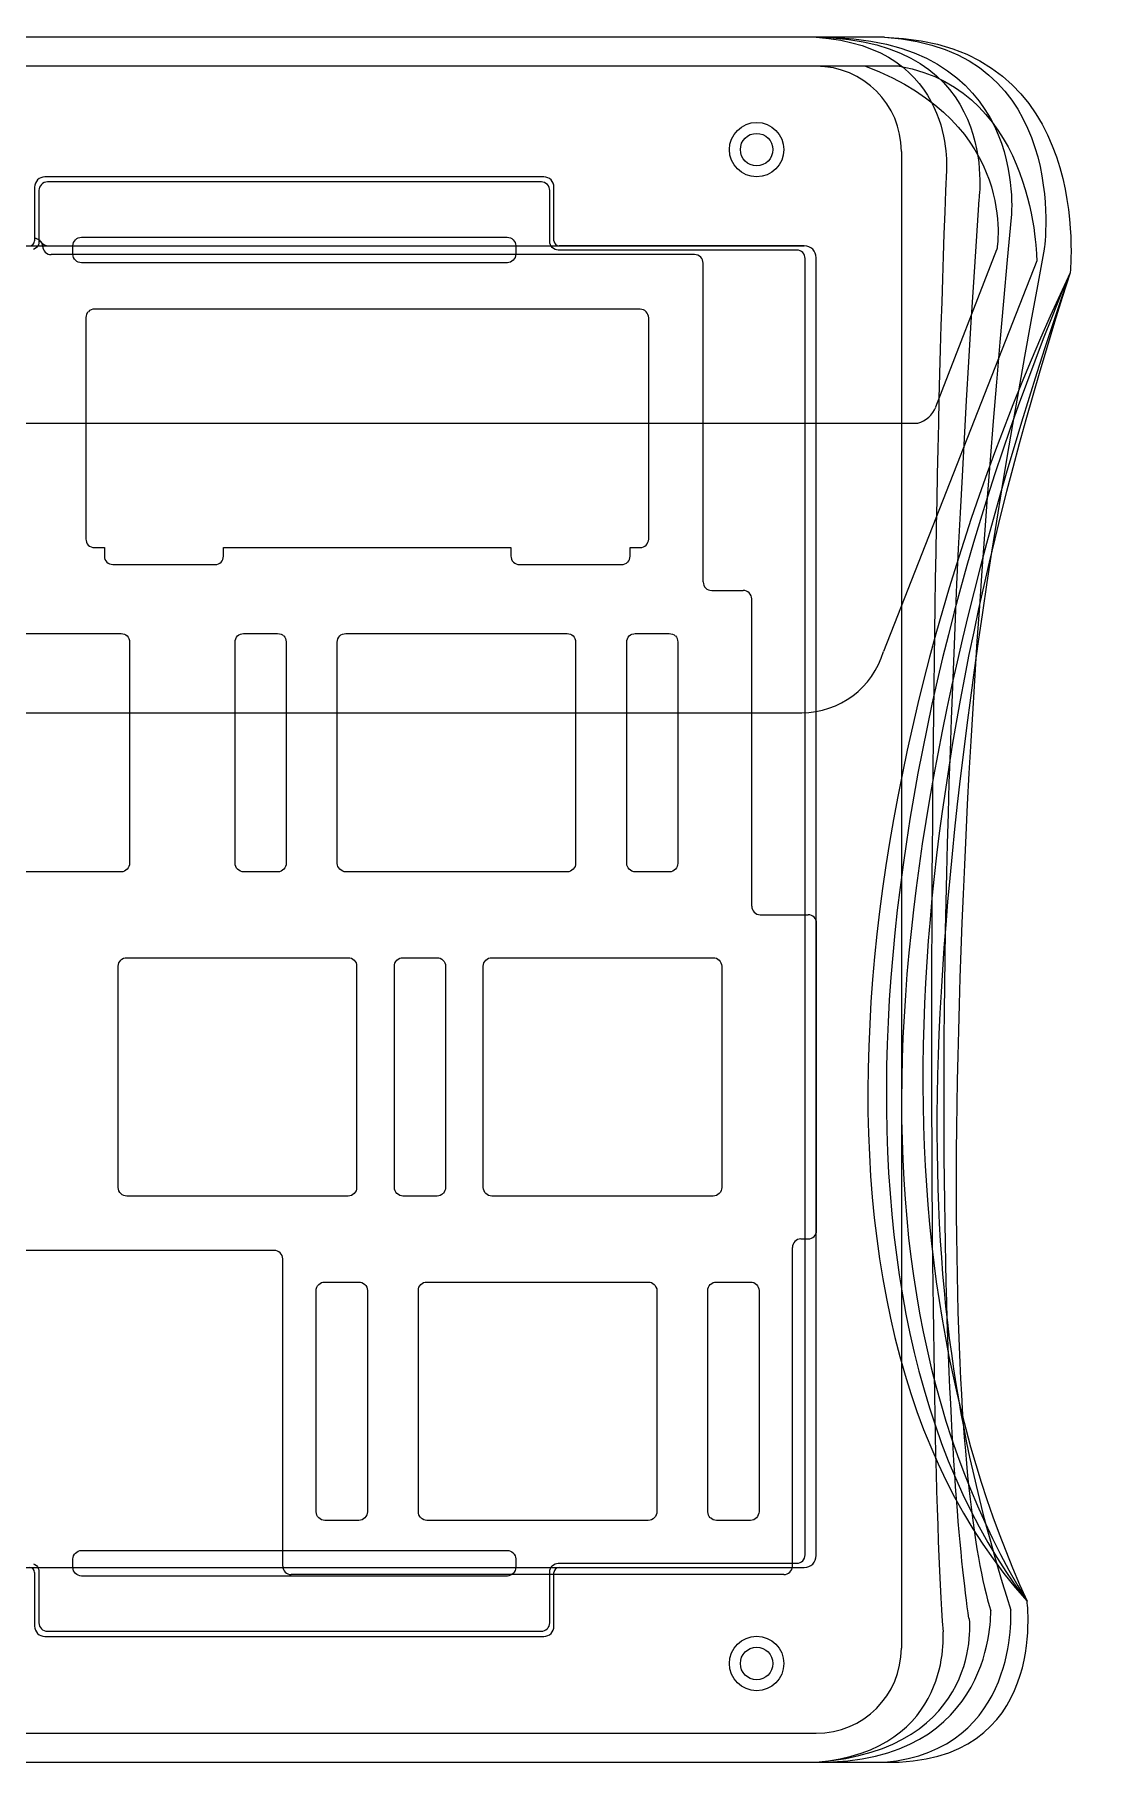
# Model space of a CAD drawing. Header units: millimetres. Extents: x -1 to 310, y 3 to 122.
# Drawn here: x 248.1 to 310.4, y 20.6 to 122.3 of the extents above; entities that cross this region are included whole.
import ezdxf

# ---------------------------------------------------------------- set-up
doc = ezdxf.new("R2010")
doc.units = ezdxf.units.MM
doc.layers.get('0').update_dxf_attribs({"lineweight": 25, "true_color": 0x000000})
for name, color, linetype, lineweight, true_color in [('00-top-close', 7, 'Continuous', 25, 0x000000), ('01-top-close', 7, 'Continuous', 25, 0x000000), ('02-gasket-slot', 7, 'Continuous', 25, 0x000000), ('03-gasket-slot', 7, 'Continuous', 25, 0x000000), ('04-gasket-slot', 7, 'Continuous', 25, 0x000000), ('05-bottom-close', 7, 'Continuous', 25, 0x000000), ('06-bottom-close', 7, 'Continuous', 25, 0x000000), ('07-bottom-close', 7, 'Continuous', 25, 0x000000), ('08-close-case', 7, 'Continuous', 25, 0x000000), ('09-feet', 7, 'Continuous', 25, 0x000000), ('10-feet', 7, 'Continuous', 25, 0x000000)]:
    doc.layers.add(name, color=color, linetype=linetype, lineweight=lineweight, true_color=true_color)

# ---------------------------------------------------------------- blocks, each defined once
blk = doc.blocks.new('plate')
for p, q in [((95.1, 48.16), (95.09, 48.07)), ((95.09, 48.06), (95.09, 45.06)), ((95.13, 48.26), (95.1, 48.16)), ((95.18, 48.34), (95.13, 48.26)), ((95.24, 48.42), (95.18, 48.34)), ((95.31, 48.48), (95.24, 48.42)), ((95.4, 48.52), (95.31, 48.48)), ((95.49, 48.55), (95.4, 48.52)), ((95.59, 48.56), (95.49, 48.55)), ((124.59, 48.56), (95.59, 48.56)), ((124.69, 48.55), (124.6, 48.56)), ((124.78, 48.52), (124.69, 48.55)), ((124.87, 48.48), (124.78, 48.52)), ((124.95, 48.42), (124.87, 48.48)), ((125.01, 48.33), (124.95, 48.41)), ((125.06, 48.24), (125.01, 48.33)), ((125.08, 48.15), (125.06, 48.24)), ((125.09, 48.06), (125.08, 48.15)), ((125.09, 45.06), (125.09, 48.06)), ((95.01, 44.78), (94.95, 44.71)), ((95.06, 44.87), (95.01, 44.78)), ((95.08, 44.96), (95.06, 44.87)), ((95.09, 45.06), (95.08, 44.96)), ((97.09, 44.81), (97.1, 44.9)), ((97.09, 44.31), (97.09, 44.81)), ((97.1, 44.9), (97.13, 45)), ((97.13, 45), (97.18, 45.09)), ((97.18, 45.09), (97.24, 45.16)), ((97.24, 45.17), (97.31, 45.23)), ((97.31, 45.23), (97.4, 45.27)), ((97.4, 45.27), (97.49, 45.3)), ((97.49, 45.3), (97.59, 45.31)), ((97.59, 45.31), (122.59, 45.31)), ((122.59, 45.31), (122.69, 45.3)), ((122.69, 45.3), (122.78, 45.28)), ((122.78, 45.28), (122.86, 45.23)), ((122.86, 45.23), (122.94, 45.17)), ((122.95, 45.17), (123.01, 45.09)), ((123.01, 45.09), (123.05, 45.01)), ((123.05, 45.01), (123.08, 44.91)), ((123.08, 44.91), (123.09, 44.82)), ((123.09, 44.81), (123.09, 44.31)), ((125.1, 44.96), (125.09, 45.06)), ((125.13, 44.87), (125.1, 44.96)), ((125.18, 44.78), (125.13, 44.87)), ((125.24, 44.71), (125.18, 44.78)), ((94.87, 44.65), (94.78, 44.6)), ((94.95, 44.71), (94.87, 44.65)), ((97.1, 44.21), (97.09, 44.31)), ((97.13, 44.12), (97.1, 44.21)), ((97.18, 44.03), (97.13, 44.12)), ((97.24, 43.96), (97.18, 44.03)), ((97.32, 43.89), (97.24, 43.96)), ((97.4, 43.85), (97.32, 43.89)), ((97.5, 43.82), (97.4, 43.85)), ((97.59, 43.81), (97.5, 43.82)), ((122.59, 43.81), (97.59, 43.81)), ((122.69, 43.82), (122.6, 43.81)), ((122.79, 43.85), (122.69, 43.82)), ((122.87, 43.9), (122.79, 43.85)), ((122.95, 43.96), (122.87, 43.9)), ((123.01, 44.04), (122.95, 43.96)), ((123.06, 44.13), (123.01, 44.04)), ((123.08, 44.23), (123.06, 44.13)), ((123.09, 44.31), (123.08, 44.23)), ((125.31, 44.65), (125.24, 44.71)), ((125.4, 44.6), (125.31, 44.65)), ((125.49, 44.57), (125.4, 44.6)), ((125.59, 44.56), (125.49, 44.57)), ((139.59, 44.56), (125.59, 44.56)), ((139.7, 44.55), (139.6, 44.56)), ((139.79, 44.52), (139.7, 44.55)), ((139.88, 44.47), (139.79, 44.52)), ((139.95, 44.41), (139.88, 44.47)), ((140.01, 44.33), (139.95, 44.41)), ((140.06, 44.25), (140.01, 44.33)), ((140.08, 44.16), (140.06, 44.25)), ((140.09, 44.06), (140.08, 44.16)), ((140.09, -32.09), (140.09, 44.06)), ((97.86, 40.69), (97.85, 40.59)), ((97.86, 40.69), (97.85, 40.59)), ((97.89, 40.78), (97.86, 40.69)), ((97.89, 40.78), (97.86, 40.69)), ((97.93, 40.87), (97.89, 40.78)), ((97.93, 40.87), (97.89, 40.78)), ((97.99, 40.94), (97.93, 40.87)), ((97.99, 40.94), (97.93, 40.87)), ((98.07, 41), (98, 40.94)), ((98.07, 41), (98, 40.94)), ((98.16, 41.05), (98.07, 41)), ((98.16, 41.05), (98.07, 41)), ((98.25, 41.08), (98.16, 41.05)), ((98.25, 41.08), (98.16, 41.05)), ((98.35, 41.08), (98.25, 41.08)), ((98.35, 41.08), (98.25, 41.08)), ((111.35, 41.08), (98.35, 41.08)), ((111.35, 41.08), (98.35, 41.08)), ((111.36, 41.08), (111.35, 41.08)), ((111.36, 41.08), (111.35, 41.08)), ((130.4, 41.08), (111.36, 41.08)), ((130.4, 41.08), (111.36, 41.08)), ((130.5, 41.07), (130.41, 41.08)), ((130.5, 41.07), (130.41, 41.08)), ((130.59, 41.05), (130.5, 41.07)), ((130.59, 41.05), (130.5, 41.07)), ((130.68, 41), (130.59, 41.05)), ((130.68, 41), (130.59, 41.05)), ((130.75, 40.94), (130.68, 41)), ((130.75, 40.94), (130.68, 41)), ((130.82, 40.86), (130.75, 40.94)), ((130.82, 40.86), (130.75, 40.94)), ((130.86, 40.77), (130.82, 40.86)), ((130.86, 40.77), (130.82, 40.86)), ((130.89, 40.68), (130.86, 40.77)), ((130.89, 40.68), (130.86, 40.77)), ((130.9, 40.58), (130.89, 40.68)), ((130.9, 40.58), (130.89, 40.68)), ((97.85, 40.58), (97.85, 27.58)), ((97.85, 40.58), (97.85, 27.58)), ((130.9, 27.58), (130.9, 40.58)), ((130.9, 27.58), (130.9, 40.58)), ((97.85, 27.58), (97.86, 27.5)), ((97.85, 27.58), (97.86, 27.5)), ((97.86, 27.5), (97.88, 27.4)), ((97.86, 27.5), (97.88, 27.4)), ((130.86, 27.39), (130.89, 27.48)), ((130.86, 27.39), (130.89, 27.48)), ((130.89, 27.48), (130.9, 27.58)), ((130.89, 27.48), (130.9, 27.58)), ((97.88, 27.4), (97.93, 27.31)), ((97.88, 27.4), (97.93, 27.31)), ((97.93, 27.31), (97.99, 27.23)), ((97.93, 27.31), (97.99, 27.23)), ((97.99, 27.23), (98.07, 27.17)), ((97.99, 27.23), (98.07, 27.17)), ((98.07, 27.17), (98.16, 27.12)), ((98.07, 27.17), (98.16, 27.12)), ((98.16, 27.12), (98.25, 27.09)), ((98.16, 27.12), (98.25, 27.09)), ((98.25, 27.09), (98.34, 27.08)), ((98.25, 27.09), (98.34, 27.08)), ((98.35, 27.08), (98.94, 27.08)), ((98.35, 27.08), (98.94, 27.08)), ((98.94, 27.08), (98.94, 26.58)), ((98.94, 27.08), (98.94, 26.58)), ((98.94, 26.58), (98.95, 26.48)), ((98.94, 26.58), (98.95, 26.48)), ((98.95, 26.48), (98.97, 26.39)), ((98.95, 26.48), (98.97, 26.39)), ((105.9, 26.39), (105.92, 26.47)), ((105.9, 26.39), (105.92, 26.47)), ((105.92, 26.47), (105.94, 26.58)), ((105.92, 26.47), (105.94, 26.58)), ((105.94, 26.58), (105.94, 27.08)), ((105.94, 27.08), (122.81, 27.08)), ((105.94, 26.58), (105.94, 27.08)), ((105.94, 27.08), (122.81, 27.08)), ((122.81, 27.08), (122.81, 26.58)), ((122.81, 27.08), (122.81, 26.58)), ((122.81, 26.58), (122.82, 26.49)), ((122.81, 26.58), (122.82, 26.49)), ((122.82, 26.49), (122.85, 26.4)), ((122.82, 26.49), (122.85, 26.4)), ((129.77, 26.39), (129.8, 26.48)), ((129.77, 26.39), (129.8, 26.48)), ((129.8, 26.48), (129.81, 26.58)), ((129.8, 26.48), (129.81, 26.58)), ((129.81, 26.58), (129.81, 27.08)), ((129.81, 27.08), (130.4, 27.08)), ((129.81, 26.58), (129.81, 27.08)), ((129.81, 27.08), (130.4, 27.08)), ((130.4, 27.08), (130.49, 27.09)), ((130.4, 27.08), (130.49, 27.09)), ((130.49, 27.09), (130.59, 27.12)), ((130.49, 27.09), (130.59, 27.12)), ((130.59, 27.12), (130.67, 27.16)), ((130.59, 27.12), (130.67, 27.16)), ((130.67, 27.16), (130.75, 27.23)), ((130.67, 27.16), (130.75, 27.23)), ((130.75, 27.23), (130.81, 27.3)), ((130.75, 27.23), (130.81, 27.3)), ((130.81, 27.3), (130.86, 27.39)), ((130.81, 27.3), (130.86, 27.39)), ((98.97, 26.39), (99.02, 26.31)), ((98.97, 26.39), (99.02, 26.31)), ((99.02, 26.31), (99.08, 26.23)), ((99.02, 26.31), (99.08, 26.23)), ((99.08, 26.23), (99.16, 26.17)), ((99.08, 26.23), (99.16, 26.17)), ((99.16, 26.17), (99.24, 26.13)), ((99.16, 26.17), (99.24, 26.13)), ((99.24, 26.13), (99.33, 26.1)), ((99.24, 26.13), (99.33, 26.1)), ((99.33, 26.1), (99.43, 26.08)), ((99.33, 26.1), (99.43, 26.08)), ((99.44, 26.08), (105.44, 26.08)), ((99.44, 26.08), (105.44, 26.08)), ((105.44, 26.08), (105.53, 26.09)), ((105.44, 26.08), (105.53, 26.09)), ((105.53, 26.09), (105.63, 26.12)), ((105.53, 26.09), (105.63, 26.12)), ((105.63, 26.12), (105.72, 26.17)), ((105.63, 26.12), (105.72, 26.17)), ((105.72, 26.17), (105.79, 26.23)), ((105.72, 26.17), (105.79, 26.23)), ((105.79, 26.23), (105.85, 26.3)), ((105.79, 26.23), (105.85, 26.3)), ((105.85, 26.3), (105.9, 26.39)), ((105.85, 26.3), (105.9, 26.39)), ((122.85, 26.4), (122.89, 26.31)), ((122.85, 26.4), (122.89, 26.31)), ((122.89, 26.31), (122.96, 26.23)), ((122.89, 26.31), (122.96, 26.23)), ((122.96, 26.23), (123.04, 26.17)), ((122.96, 26.23), (123.04, 26.17)), ((123.04, 26.17), (123.12, 26.12)), ((123.04, 26.17), (123.12, 26.12)), ((123.12, 26.12), (123.21, 26.09)), ((123.12, 26.12), (123.21, 26.09)), ((123.21, 26.09), (123.31, 26.08)), ((123.21, 26.09), (123.31, 26.08)), ((123.31, 26.08), (129.31, 26.08)), ((123.31, 26.08), (129.31, 26.08)), ((129.31, 26.08), (129.41, 26.09)), ((129.31, 26.08), (129.41, 26.09)), ((129.41, 26.09), (129.5, 26.12)), ((129.41, 26.09), (129.5, 26.12)), ((129.5, 26.12), (129.59, 26.17)), ((129.5, 26.12), (129.59, 26.17)), ((129.59, 26.17), (129.66, 26.23)), ((129.59, 26.17), (129.66, 26.23)), ((129.67, 26.23), (129.73, 26.31)), ((129.67, 26.23), (129.73, 26.31)), ((129.73, 26.31), (129.77, 26.39)), ((129.73, 26.31), (129.77, 26.39)), ((86.92, 22.03), (99.92, 22.03)), ((86.92, 22.03), (99.92, 22.03)), ((99.92, 22.03), (100.02, 22.02)), ((99.92, 22.03), (100.02, 22.02)), ((100.02, 22.02), (100.11, 22)), ((100.02, 22.02), (100.11, 22)), ((100.11, 22), (100.2, 21.95)), ((100.11, 22), (100.2, 21.95)), ((100.2, 21.95), (100.27, 21.89)), ((100.2, 21.95), (100.27, 21.89)), ((100.27, 21.89), (100.33, 21.82)), ((100.27, 21.89), (100.33, 21.82)), ((100.33, 21.82), (100.38, 21.73)), ((100.33, 21.82), (100.38, 21.73)), ((100.38, 21.73), (100.41, 21.63)), ((100.38, 21.73), (100.41, 21.63)), ((100.41, 21.63), (100.42, 21.54)), ((100.41, 21.63), (100.42, 21.54)), ((100.42, 21.53), (100.42, 8.53)), ((100.42, 21.53), (100.42, 8.53)), ((106.61, 21.53), (106.62, 21.62)), ((106.61, 8.53), (106.61, 21.53)), ((106.62, 21.62), (106.65, 21.72)), ((106.65, 21.72), (106.69, 21.81)), ((106.69, 21.81), (106.76, 21.89)), ((106.76, 21.89), (106.83, 21.95)), ((106.83, 21.95), (106.92, 21.99)), ((106.92, 21.99), (107.01, 22.02)), ((107.01, 22.02), (107.11, 22.03)), ((107.11, 22.03), (109.11, 22.03)), ((109.11, 22.03), (109.21, 22.02)), ((109.21, 22.02), (109.31, 21.99)), ((109.31, 21.99), (109.39, 21.95)), ((109.39, 21.95), (109.46, 21.89)), ((109.47, 21.89), (109.53, 21.82)), ((109.53, 21.82), (109.57, 21.73)), ((109.57, 21.73), (109.6, 21.64)), ((109.6, 21.64), (109.61, 21.54)), ((109.61, 21.53), (109.61, 8.53)), ((112.61, 21.53), (112.62, 21.62)), ((112.61, 21.53), (112.62, 21.62)), ((112.61, 8.53), (112.61, 21.53)), ((112.61, 8.53), (112.61, 21.53)), ((112.62, 21.62), (112.65, 21.72)), ((112.62, 21.62), (112.65, 21.72)), ((112.65, 21.72), (112.7, 21.81)), ((112.65, 21.72), (112.7, 21.81)), ((112.7, 21.81), (112.76, 21.89)), ((112.7, 21.81), (112.76, 21.89)), ((112.76, 21.89), (112.83, 21.95)), ((112.76, 21.89), (112.83, 21.95)), ((112.83, 21.95), (112.92, 21.99)), ((112.83, 21.95), (112.92, 21.99)), ((112.92, 21.99), (113.02, 22.02)), ((112.92, 21.99), (113.02, 22.02)), ((113.02, 22.02), (113.11, 22.03)), ((113.02, 22.02), (113.11, 22.03)), ((113.11, 22.03), (126.11, 22.03)), ((113.11, 22.03), (126.11, 22.03)), ((126.11, 22.03), (126.21, 22.02)), ((126.11, 22.03), (126.21, 22.02)), ((126.21, 22.02), (126.3, 22)), ((126.21, 22.02), (126.3, 22)), ((126.3, 22), (126.39, 21.95)), ((126.3, 22), (126.39, 21.95)), ((126.39, 21.95), (126.46, 21.89)), ((126.39, 21.95), (126.46, 21.89)), ((126.47, 21.89), (126.53, 21.82)), ((126.47, 21.89), (126.53, 21.82)), ((126.53, 21.82), (126.57, 21.73)), ((126.53, 21.82), (126.57, 21.73)), ((126.57, 21.73), (126.6, 21.63)), ((126.57, 21.73), (126.6, 21.63)), ((126.6, 21.63), (126.61, 21.54)), ((126.6, 21.63), (126.61, 21.54)), ((126.61, 21.53), (126.61, 8.53)), ((126.61, 21.53), (126.61, 8.53)), ((129.61, 21.53), (129.62, 21.62)), ((129.61, 8.53), (129.61, 21.53)), ((129.62, 21.62), (129.65, 21.72)), ((129.65, 21.72), (129.7, 21.81)), ((129.7, 21.81), (129.76, 21.89)), ((129.76, 21.89), (129.83, 21.95)), ((129.83, 21.95), (129.92, 22)), ((129.92, 22), (130.02, 22.02)), ((130.02, 22.02), (130.11, 22.03)), ((130.11, 22.03), (132.11, 22.03)), ((132.11, 22.03), (132.21, 22.02)), ((132.21, 22.02), (132.3, 22)), ((132.3, 22), (132.39, 21.95)), ((132.39, 21.95), (132.46, 21.89)), ((132.47, 21.89), (132.53, 21.82)), ((132.53, 21.82), (132.58, 21.73)), ((132.58, 21.73), (132.6, 21.63)), ((132.6, 21.63), (132.61, 21.54)), ((132.61, 21.53), (132.61, 8.53)), ((100.27, 8.18), (100.2, 8.12)), ((100.27, 8.18), (100.2, 8.12)), ((100.34, 8.26), (100.27, 8.18)), ((100.34, 8.26), (100.27, 8.18)), ((100.38, 8.35), (100.34, 8.26)), ((100.38, 8.35), (100.34, 8.26)), ((100.41, 8.44), (100.38, 8.35)), ((100.41, 8.44), (100.38, 8.35)), ((100.42, 8.53), (100.41, 8.44)), ((100.42, 8.53), (100.41, 8.44)), ((106.62, 8.44), (106.61, 8.53)), ((106.65, 8.34), (106.62, 8.44)), ((106.7, 8.25), (106.65, 8.34)), ((106.76, 8.18), (106.7, 8.25)), ((106.84, 8.12), (106.76, 8.18)), ((109.47, 8.18), (109.39, 8.12)), ((109.53, 8.26), (109.47, 8.18)), ((109.58, 8.35), (109.53, 8.26)), ((109.61, 8.45), (109.58, 8.35)), ((109.61, 8.53), (109.61, 8.45)), ((112.62, 8.43), (112.61, 8.53)), ((112.62, 8.43), (112.61, 8.53)), ((112.65, 8.34), (112.62, 8.43)), ((112.65, 8.34), (112.62, 8.43)), ((112.7, 8.26), (112.65, 8.34)), ((112.7, 8.26), (112.65, 8.34)), ((112.76, 8.18), (112.7, 8.26)), ((112.76, 8.18), (112.7, 8.26)), ((112.84, 8.12), (112.76, 8.18)), ((112.84, 8.12), (112.76, 8.18)), ((126.47, 8.18), (126.39, 8.12)), ((126.47, 8.18), (126.39, 8.12)), ((126.53, 8.26), (126.47, 8.18)), ((126.53, 8.26), (126.47, 8.18)), ((126.58, 8.35), (126.53, 8.26)), ((126.58, 8.35), (126.53, 8.26)), ((126.6, 8.44), (126.58, 8.35)), ((126.6, 8.44), (126.58, 8.35)), ((126.61, 8.53), (126.6, 8.44)), ((126.61, 8.53), (126.6, 8.44)), ((129.62, 8.43), (129.61, 8.53)), ((129.65, 8.34), (129.62, 8.43)), ((129.7, 8.26), (129.65, 8.34)), ((129.76, 8.18), (129.7, 8.26)), ((129.83, 8.12), (129.76, 8.18)), ((132.47, 8.18), (132.39, 8.12)), ((132.53, 8.26), (132.47, 8.18)), ((132.58, 8.35), (132.53, 8.26)), ((132.6, 8.44), (132.58, 8.35)), ((132.61, 8.53), (132.6, 8.44)), ((99.92, 8.03), (86.92, 8.03)), ((99.92, 8.03), (86.92, 8.03)), ((100.02, 8.04), (99.92, 8.03)), ((100.02, 8.04), (99.92, 8.03)), ((100.11, 8.07), (100.02, 8.04)), ((100.11, 8.07), (100.02, 8.04)), ((100.2, 8.12), (100.11, 8.07)), ((100.2, 8.12), (100.11, 8.07)), ((106.93, 8.07), (106.84, 8.12)), ((107.02, 8.04), (106.93, 8.07)), ((107.11, 8.03), (107.02, 8.04)), ((109.11, 8.03), (107.11, 8.03)), ((109.22, 8.04), (109.12, 8.03)), ((109.31, 8.07), (109.22, 8.04)), ((109.39, 8.12), (109.31, 8.07)), ((112.93, 8.07), (112.84, 8.12)), ((112.93, 8.07), (112.84, 8.12)), ((113.02, 8.04), (112.93, 8.07)), ((113.02, 8.04), (112.93, 8.07)), ((113.11, 8.03), (113.02, 8.04)), ((113.11, 8.03), (113.02, 8.04)), ((126.11, 8.03), (113.11, 8.03)), ((126.11, 8.03), (113.11, 8.03)), ((126.22, 8.04), (126.12, 8.03)), ((126.22, 8.04), (126.12, 8.03)), ((126.31, 8.07), (126.22, 8.04)), ((126.31, 8.07), (126.22, 8.04)), ((126.39, 8.12), (126.31, 8.07)), ((126.39, 8.12), (126.31, 8.07)), ((129.92, 8.07), (129.83, 8.12)), ((130.02, 8.04), (129.92, 8.07)), ((130.11, 8.03), (130.02, 8.04)), ((132.11, 8.03), (130.11, 8.03)), ((132.22, 8.04), (132.12, 8.03)), ((132.31, 8.07), (132.22, 8.04)), ((132.39, 8.12), (132.31, 8.07)), ((99.75, 2.48), (99.76, 2.59)), ((99.75, 2.48), (99.76, 2.59)), ((99.75, -10.52), (99.75, 2.48)), ((99.75, -10.52), (99.75, 2.48)), ((99.76, 2.59), (99.79, 2.68)), ((99.76, 2.59), (99.79, 2.68)), ((99.79, 2.68), (99.84, 2.76)), ((99.79, 2.68), (99.84, 2.76)), ((99.84, 2.76), (99.9, 2.84)), ((99.84, 2.76), (99.9, 2.84)), ((99.9, 2.84), (99.97, 2.9)), ((99.9, 2.84), (99.97, 2.9)), ((99.97, 2.9), (100.06, 2.95)), ((99.97, 2.9), (100.06, 2.95)), ((100.06, 2.95), (100.16, 2.97)), ((100.06, 2.95), (100.16, 2.97)), ((100.16, 2.97), (100.25, 2.98)), ((100.16, 2.97), (100.25, 2.98)), ((100.25, 2.98), (113.25, 2.98)), ((100.25, 2.98), (113.25, 2.98)), ((113.25, 2.98), (113.35, 2.97)), ((113.25, 2.98), (113.35, 2.97)), ((113.35, 2.97), (113.44, 2.95)), ((113.35, 2.97), (113.44, 2.95)), ((113.44, 2.95), (113.52, 2.9)), ((113.44, 2.95), (113.52, 2.9)), ((113.52, 2.9), (113.6, 2.84)), ((113.52, 2.9), (113.6, 2.84)), ((113.61, 2.84), (113.67, 2.76)), ((113.61, 2.84), (113.67, 2.76)), ((113.67, 2.76), (113.72, 2.68)), ((113.67, 2.76), (113.72, 2.68)), ((113.72, 2.68), (113.74, 2.59)), ((113.72, 2.68), (113.74, 2.59)), ((113.74, 2.59), (113.75, 2.49)), ((113.74, 2.59), (113.75, 2.49)), ((113.75, 2.48), (113.75, -10.52)), ((113.75, 2.48), (113.75, -10.52)), ((115.97, 2.48), (115.98, 2.58)), ((115.97, -10.52), (115.97, 2.48)), ((115.98, 2.58), (116, 2.67)), ((116, 2.67), (116.05, 2.76)), ((116.05, 2.76), (116.11, 2.84)), ((116.12, 2.84), (116.19, 2.9)), ((116.19, 2.9), (116.28, 2.95)), ((116.28, 2.95), (116.37, 2.97)), ((116.37, 2.97), (116.47, 2.98)), ((116.47, 2.98), (118.47, 2.98)), ((118.47, 2.98), (118.57, 2.97)), ((118.57, 2.97), (118.66, 2.95)), ((118.66, 2.95), (118.75, 2.9)), ((118.75, 2.9), (118.82, 2.84)), ((118.82, 2.84), (118.89, 2.76)), ((118.89, 2.76), (118.93, 2.68)), ((118.93, 2.68), (118.96, 2.59)), ((118.96, 2.59), (118.97, 2.49)), ((118.97, 2.48), (118.97, -10.52)), ((121.19, 2.48), (121.2, 2.59)), ((121.19, 2.48), (121.2, 2.59)), ((121.19, -10.52), (121.19, 2.48)), ((121.19, -10.52), (121.19, 2.48)), ((121.2, 2.59), (121.22, 2.68)), ((121.2, 2.59), (121.22, 2.68)), ((121.22, 2.68), (121.27, 2.76)), ((121.22, 2.68), (121.27, 2.76)), ((121.27, 2.76), (121.33, 2.84)), ((121.27, 2.76), (121.33, 2.84)), ((121.33, 2.84), (121.41, 2.9)), ((121.33, 2.84), (121.41, 2.9)), ((121.41, 2.9), (121.49, 2.95)), ((121.41, 2.9), (121.49, 2.95)), ((121.49, 2.95), (121.59, 2.97)), ((121.49, 2.95), (121.59, 2.97)), ((121.59, 2.97), (121.68, 2.98)), ((121.59, 2.97), (121.68, 2.98)), ((121.69, 2.98), (134.69, 2.98)), ((121.69, 2.98), (134.69, 2.98)), ((134.69, 2.98), (134.78, 2.97)), ((134.69, 2.98), (134.78, 2.97)), ((134.78, 2.97), (134.88, 2.95)), ((134.78, 2.97), (134.88, 2.95)), ((134.88, 2.95), (134.96, 2.9)), ((134.88, 2.95), (134.96, 2.9)), ((134.96, 2.9), (135.04, 2.84)), ((134.96, 2.9), (135.04, 2.84)), ((135.04, 2.84), (135.1, 2.76)), ((135.04, 2.84), (135.1, 2.76)), ((135.1, 2.76), (135.14, 2.68)), ((135.1, 2.76), (135.14, 2.68)), ((135.14, 2.68), (135.18, 2.59)), ((135.14, 2.68), (135.18, 2.59)), ((135.18, 2.59), (135.19, 2.49)), ((135.18, 2.59), (135.19, 2.49)), ((135.19, 2.48), (135.19, -10.52)), ((135.19, 2.48), (135.19, -10.52)), ((99.76, -10.62), (99.75, -10.52)), ((99.76, -10.62), (99.75, -10.52)), ((99.79, -10.71), (99.76, -10.62)), ((99.79, -10.71), (99.76, -10.62)), ((99.84, -10.8), (99.79, -10.71)), ((99.84, -10.8), (99.79, -10.71)), ((99.9, -10.87), (99.84, -10.8)), ((99.9, -10.87), (99.84, -10.8)), ((99.98, -10.94), (99.9, -10.87)), ((99.98, -10.94), (99.9, -10.87)), ((100.07, -10.98), (99.98, -10.94)), ((100.07, -10.98), (99.98, -10.94)), ((100.16, -11.01), (100.07, -10.98)), ((100.16, -11.01), (100.07, -10.98)), ((100.25, -11.02), (100.16, -11.01)), ((100.25, -11.02), (100.16, -11.01)), ((113.25, -11.02), (100.25, -11.02)), ((113.25, -11.02), (100.25, -11.02)), ((113.35, -11.01), (113.26, -11.02)), ((113.35, -11.01), (113.26, -11.02)), ((113.45, -10.98), (113.35, -11.01)), ((113.45, -10.98), (113.35, -11.01)), ((113.53, -10.93), (113.45, -10.98)), ((113.53, -10.93), (113.45, -10.98)), ((113.61, -10.87), (113.53, -10.93)), ((113.61, -10.87), (113.53, -10.93)), ((113.67, -10.79), (113.61, -10.87)), ((113.67, -10.79), (113.61, -10.87)), ((113.72, -10.71), (113.67, -10.79)), ((113.72, -10.71), (113.67, -10.79)), ((113.74, -10.62), (113.72, -10.71)), ((113.74, -10.62), (113.72, -10.71)), ((113.75, -10.52), (113.74, -10.62)), ((113.75, -10.52), (113.74, -10.62)), ((115.98, -10.61), (115.97, -10.52)), ((116.01, -10.71), (115.98, -10.61)), ((116.05, -10.79), (116.01, -10.71)), ((116.12, -10.87), (116.05, -10.79)), ((116.2, -10.93), (116.12, -10.87)), ((116.29, -10.98), (116.2, -10.93)), ((116.38, -11.01), (116.29, -10.98)), ((116.47, -11.02), (116.38, -11.01)), ((118.47, -11.02), (116.47, -11.02)), ((118.57, -11.01), (118.47, -11.02)), ((118.66, -10.98), (118.57, -11.01)), ((118.75, -10.93), (118.66, -10.98)), ((118.82, -10.87), (118.75, -10.93)), ((118.89, -10.79), (118.83, -10.87)), ((118.93, -10.7), (118.89, -10.79)), ((118.96, -10.61), (118.93, -10.7)), ((118.97, -10.52), (118.96, -10.61)), ((121.2, -10.62), (121.19, -10.52)), ((121.2, -10.62), (121.19, -10.52)), ((121.23, -10.71), (121.2, -10.62)), ((121.23, -10.71), (121.2, -10.62)), ((121.27, -10.8), (121.23, -10.71)), ((121.27, -10.8), (121.23, -10.71)), ((121.33, -10.87), (121.27, -10.8)), ((121.33, -10.87), (121.27, -10.8)), ((121.41, -10.93), (121.34, -10.87)), ((121.41, -10.93), (121.34, -10.87)), ((121.5, -10.98), (121.41, -10.93)), ((121.5, -10.98), (121.41, -10.93)), ((121.6, -11.01), (121.5, -10.98)), ((121.6, -11.01), (121.5, -10.98)), ((121.69, -11.02), (121.6, -11.01)), ((121.69, -11.02), (121.6, -11.01)), ((134.69, -11.02), (121.69, -11.02)), ((134.69, -11.02), (121.69, -11.02)), ((134.78, -11.01), (134.69, -11.02)), ((134.78, -11.01), (134.69, -11.02)), ((134.88, -10.98), (134.78, -11.01)), ((134.88, -10.98), (134.78, -11.01)), ((134.97, -10.93), (134.88, -10.98)), ((134.97, -10.93), (134.88, -10.98)), ((135.04, -10.87), (134.97, -10.93)), ((135.04, -10.87), (134.97, -10.93)), ((135.11, -10.79), (135.04, -10.87)), ((135.11, -10.79), (135.04, -10.87)), ((135.15, -10.7), (135.11, -10.79)), ((135.15, -10.7), (135.11, -10.79)), ((135.18, -10.61), (135.15, -10.7)), ((135.18, -10.61), (135.15, -10.7)), ((135.19, -10.52), (135.18, -10.61)), ((135.19, -10.52), (135.18, -10.61)), ((111.45, -16.3), (111.52, -16.21)), ((111.52, -16.21), (111.6, -16.15)), ((111.6, -16.15), (111.68, -16.1)), ((111.68, -16.1), (111.77, -16.08)), ((111.77, -16.08), (111.87, -16.07)), ((111.88, -16.07), (113.88, -16.07)), ((113.88, -16.07), (113.98, -16.08)), ((113.98, -16.08), (114.06, -16.1)), ((114.06, -16.1), (114.15, -16.15)), ((114.15, -16.15), (114.23, -16.21)), ((114.23, -16.21), (114.29, -16.28)), ((117.46, -16.29), (117.52, -16.21)), ((117.46, -16.29), (117.52, -16.21)), ((117.52, -16.21), (117.6, -16.15)), ((117.52, -16.21), (117.6, -16.15)), ((117.6, -16.15), (117.68, -16.1)), ((117.6, -16.15), (117.68, -16.1)), ((117.68, -16.1), (117.77, -16.08)), ((117.68, -16.1), (117.77, -16.08)), ((117.77, -16.08), (117.87, -16.07)), ((117.77, -16.08), (117.87, -16.07)), ((117.88, -16.07), (130.88, -16.07)), ((117.88, -16.07), (130.88, -16.07)), ((130.88, -16.07), (130.98, -16.08)), ((130.88, -16.07), (130.98, -16.08)), ((130.98, -16.08), (131.07, -16.1)), ((130.98, -16.08), (131.07, -16.1)), ((131.07, -16.1), (131.15, -16.15)), ((131.07, -16.1), (131.15, -16.15)), ((131.15, -16.15), (131.23, -16.21)), ((131.15, -16.15), (131.23, -16.21)), ((131.23, -16.21), (131.29, -16.28)), ((131.23, -16.21), (131.29, -16.28)), ((134.46, -16.29), (134.52, -16.21)), ((134.52, -16.21), (134.6, -16.15)), ((134.6, -16.15), (134.68, -16.1)), ((134.68, -16.1), (134.77, -16.08)), ((134.77, -16.08), (134.87, -16.07)), ((134.88, -16.07), (136.88, -16.07)), ((136.88, -16.07), (136.98, -16.08)), ((136.98, -16.08), (137.07, -16.1)), ((137.07, -16.1), (137.16, -16.15)), ((137.16, -16.15), (137.23, -16.21)), ((137.23, -16.21), (137.29, -16.29)), ((111.38, -16.48), (111.41, -16.38)), ((111.38, -16.57), (111.38, -16.48)), ((111.38, -29.57), (111.38, -16.57)), ((111.41, -16.38), (111.45, -16.3)), ((114.29, -16.28), (114.34, -16.37)), ((114.34, -16.37), (114.37, -16.47)), ((114.37, -16.47), (114.38, -16.56)), ((114.38, -16.57), (114.38, -29.57)), ((117.38, -16.57), (117.39, -16.46)), ((117.38, -16.57), (117.39, -16.46)), ((117.38, -29.57), (117.38, -16.57)), ((117.38, -29.57), (117.38, -16.57)), ((117.39, -16.46), (117.41, -16.38)), ((117.39, -16.46), (117.41, -16.38)), ((117.41, -16.38), (117.46, -16.29)), ((117.41, -16.38), (117.46, -16.29)), ((131.29, -16.28), (131.33, -16.37)), ((131.29, -16.28), (131.33, -16.37)), ((131.33, -16.37), (131.37, -16.46)), ((131.33, -16.37), (131.37, -16.46)), ((131.37, -16.46), (131.38, -16.56)), ((131.37, -16.46), (131.38, -16.56)), ((131.38, -16.57), (131.38, -29.57)), ((131.38, -16.57), (131.38, -29.57)), ((134.38, -16.47), (134.41, -16.38)), ((134.38, -16.57), (134.38, -16.47)), ((134.38, -29.57), (134.38, -16.57)), ((134.41, -16.38), (134.46, -16.29)), ((137.29, -16.29), (137.33, -16.37)), ((137.33, -16.37), (137.37, -16.46)), ((137.37, -16.46), (137.38, -16.56)), ((137.38, -16.57), (137.38, -29.57)), ((111.39, -29.67), (111.38, -29.57)), ((111.42, -29.76), (111.39, -29.67)), ((111.46, -29.84), (111.42, -29.76)), ((111.52, -29.92), (111.46, -29.84)), ((111.6, -29.98), (111.53, -29.92)), ((111.69, -30.03), (111.6, -29.98)), ((111.78, -30.06), (111.69, -30.03)), ((111.88, -30.07), (111.78, -30.06)), ((113.88, -30.07), (111.88, -30.07)), ((113.98, -30.05), (113.88, -30.07)), ((114.07, -30.03), (113.98, -30.05)), ((114.16, -29.98), (114.07, -30.03)), ((114.23, -29.92), (114.16, -29.98)), ((114.29, -29.84), (114.23, -29.92)), ((114.34, -29.75), (114.29, -29.84)), ((114.37, -29.66), (114.34, -29.75)), ((114.38, -29.57), (114.37, -29.66)), ((117.39, -29.67), (117.38, -29.57)), ((117.39, -29.67), (117.38, -29.57)), ((117.41, -29.75), (117.39, -29.67)), ((117.41, -29.75), (117.39, -29.67)), ((117.46, -29.84), (117.41, -29.75)), ((117.46, -29.84), (117.41, -29.75)), ((117.52, -29.92), (117.46, -29.84)), ((117.52, -29.92), (117.46, -29.84)), ((117.6, -29.98), (117.53, -29.92)), ((117.6, -29.98), (117.53, -29.92)), ((117.69, -30.03), (117.6, -29.98)), ((117.69, -30.03), (117.6, -29.98)), ((117.78, -30.06), (117.69, -30.03)), ((117.78, -30.06), (117.69, -30.03)), ((117.88, -30.07), (117.78, -30.06)), ((117.88, -30.07), (117.78, -30.06)), ((130.88, -30.07), (117.88, -30.07)), ((130.88, -30.07), (117.88, -30.07)), ((130.98, -30.05), (130.88, -30.07)), ((130.98, -30.05), (130.88, -30.07)), ((131.07, -30.03), (130.98, -30.05)), ((131.07, -30.03), (130.98, -30.05)), ((131.16, -29.98), (131.07, -30.03)), ((131.16, -29.98), (131.07, -30.03)), ((131.23, -29.92), (131.16, -29.98)), ((131.23, -29.92), (131.16, -29.98)), ((131.3, -29.84), (131.23, -29.92)), ((131.3, -29.84), (131.23, -29.92)), ((131.34, -29.75), (131.3, -29.84)), ((131.34, -29.75), (131.3, -29.84)), ((131.37, -29.65), (131.34, -29.75)), ((131.37, -29.65), (131.34, -29.75)), ((131.38, -29.57), (131.37, -29.65)), ((131.38, -29.57), (131.37, -29.65)), ((134.39, -29.67), (134.38, -29.57)), ((134.42, -29.76), (134.39, -29.67)), ((134.46, -29.85), (134.42, -29.76)), ((134.52, -29.92), (134.46, -29.85)), ((134.6, -29.98), (134.53, -29.92)), ((134.69, -30.03), (134.6, -29.98)), ((134.78, -30.06), (134.69, -30.03)), ((134.88, -30.07), (134.78, -30.06)), ((136.88, -30.07), (134.88, -30.07)), ((136.98, -30.05), (136.88, -30.07)), ((137.07, -30.03), (136.98, -30.05)), ((137.16, -29.98), (137.07, -30.03)), ((137.23, -29.92), (137.16, -29.98)), ((137.3, -29.84), (137.23, -29.92)), ((137.34, -29.75), (137.3, -29.84)), ((137.37, -29.65), (137.34, -29.75)), ((137.38, -29.57), (137.37, -29.65)), ((97.09, -32.34), (97.1, -32.25)), ((97.09, -32.84), (97.09, -32.34)), ((97.1, -32.25), (97.13, -32.16)), ((97.13, -32.16), (97.18, -32.06)), ((97.18, -32.06), (97.24, -31.99)), ((97.24, -31.99), (97.31, -31.93)), ((97.31, -31.93), (97.4, -31.88)), ((97.4, -31.88), (97.49, -31.85)), ((97.49, -31.85), (97.59, -31.84)), ((97.59, -31.84), (122.59, -31.84)), ((122.59, -31.84), (122.69, -31.85)), ((122.69, -31.85), (122.78, -31.88)), ((122.78, -31.88), (122.86, -31.92)), ((122.86, -31.92), (122.94, -31.98)), ((122.95, -31.99), (123.01, -32.06)), ((123.01, -32.06), (123.05, -32.15)), ((123.05, -32.15), (123.08, -32.24)), ((123.08, -32.24), (123.09, -32.34)), ((123.09, -32.34), (123.09, -32.84)), ((139.79, -32.55), (139.87, -32.51)), ((139.87, -32.51), (139.95, -32.44)), ((139.95, -32.44), (140, -32.38)), ((140, -32.38), (140.05, -32.29)), ((140.05, -32.29), (140.08, -32.19)), ((140.08, -32.19), (140.09, -32.1)), ((94.78, -32.63), (94.86, -32.67)), ((94.86, -32.67), (94.94, -32.73)), ((94.94, -32.73), (95, -32.81)), ((95, -32.81), (95.05, -32.89)), ((95.05, -32.89), (95.08, -32.98)), ((95.08, -32.98), (95.09, -33.08)), ((95.09, -33.09), (95.09, -36.09)), ((97.1, -32.94), (97.09, -32.84)), ((97.13, -33.04), (97.1, -32.94)), ((97.18, -33.12), (97.13, -33.04)), ((97.24, -33.19), (97.18, -33.12)), ((97.32, -33.26), (97.24, -33.2)), ((97.4, -33.3), (97.32, -33.26)), ((97.49, -33.33), (97.4, -33.3)), ((97.59, -33.34), (97.49, -33.33)), ((122.59, -33.34), (97.59, -33.34)), ((122.69, -33.33), (122.6, -33.34)), ((122.79, -33.3), (122.69, -33.33)), ((122.87, -33.25), (122.79, -33.3)), ((122.95, -33.19), (122.87, -33.25)), ((123.01, -33.11), (122.95, -33.19)), ((123.06, -33.02), (123.01, -33.11)), ((123.08, -32.93), (123.06, -33.02)), ((123.09, -32.84), (123.08, -32.93)), ((125.09, -33.09), (125.1, -32.99)), ((125.09, -36.09), (125.09, -33.09)), ((125.1, -32.99), (125.13, -32.9)), ((125.13, -32.9), (125.18, -32.81)), ((125.18, -32.81), (125.24, -32.74)), ((125.24, -32.74), (125.31, -32.68)), ((125.31, -32.68), (125.4, -32.63)), ((125.4, -32.63), (125.49, -32.6)), ((125.49, -32.6), (125.58, -32.59)), ((125.59, -32.59), (139.59, -32.59)), ((139.59, -32.59), (139.69, -32.58)), ((139.69, -32.58), (139.79, -32.55)), ((95.09, -36.09), (95.1, -36.19)), ((95.1, -36.19), (95.13, -36.28)), ((95.13, -36.28), (95.18, -36.37)), ((95.18, -36.37), (95.24, -36.44)), ((95.24, -36.44), (95.31, -36.5)), ((95.31, -36.5), (95.4, -36.55)), ((95.4, -36.55), (95.49, -36.58)), ((95.49, -36.58), (95.59, -36.59)), ((95.59, -36.59), (124.59, -36.59)), ((124.59, -36.59), (124.69, -36.58)), ((124.69, -36.58), (124.78, -36.55)), ((124.78, -36.55), (124.87, -36.51)), ((124.87, -36.51), (124.94, -36.45)), ((124.95, -36.44), (125, -36.37)), ((125, -36.37), (125.05, -36.29)), ((125.05, -36.29), (125.08, -36.19)), ((125.08, -36.19), (125.09, -36.09))]:
    blk.add_line(p, q)

msp = doc.modelspace()

# ---------------------------------------------------------------- linework, layer by layer
at = {"layer": '00-top-close'}
for p, q in [((293.96, 120.43), (14.91, 120.43)), ((298.96, 115.43), (298.96, 27.49)), ((248.54, 109.86), (248.54, 109.81)), ((286.82, 109.36), (249.04, 109.36)), ((287.32, 90.13), (287.32, 108.86)), ((287.82, 89.63), (289.67, 89.63)), ((290.17, 71.08), (290.17, 89.13)), ((290.67, 70.58), (293.48, 70.58)), ((293.98, 52.03), (293.98, 70.08)), ((262.13, 50.86), (230.71, 50.86)), ((292.56, 32.31), (292.56, 51.03)), ((293.06, 51.53), (293.48, 51.53)), ((262.63, 32.31), (262.63, 50.36)), ((292.06, 31.81), (263.13, 31.81)), ((246.37, 22.49), (293.96, 22.49))]:
    msp.add_line(p, q, dxfattribs=at)
for centre in [(290.46, 115.53), (290.46, 26.59)]:
    msp.add_circle(centre, 0.956, dxfattribs=at)
for centre, radius, start, end in [((293.96, 115.43), 5, 0, 90), ((248.04, 109.81), 0.5, 0, 90), ((249.04, 109.86), 0.5, 180, 270.0009), ((286.82, 108.86), 0.5, 0, 90.0009), ((287.82, 90.13), 0.5, 180, 270), ((289.67, 89.13), 0.5, 0, 90), ((290.67, 71.08), 0.5, 180, 270), ((293.48, 70.08), 0.5, 0, 90), ((293.48, 52.03), 0.5, 270, 0), ((262.13, 50.36), 0.5, 0, 90), ((293.06, 51.03), 0.5, 90, 180), ((263.13, 32.31), 0.5, 180, 270), ((292.06, 32.31), 0.5, 270, 0), ((293.96, 27.49), 5, 270, 0)]:
    msp.add_arc(centre, radius, start, end, dxfattribs=at)
at = {"layer": '01-top-close'}
for p, q in [((293.96, 122.13), (14.91, 122.13)), ((248.86, 109.88), (293.26, 109.88)), ((293.96, 32.93), (293.96, 109.18)), ((241.15, 32.23), (293.26, 32.23)), ((246.37, 20.79), (293.96, 20.79))]:
    msp.add_line(p, q, dxfattribs=at)
for centre in [(290.46, 115.53), (290.46, 26.59)]:
    msp.add_circle(centre, 1.6, dxfattribs=at)
for centre, radius, start, end in [((248.04, 109.81), 0.5, 35.0988, 90), ((248.86, 110.38), 0.5, 215.0988, 270), ((293.26, 109.18), 0.7, 0, 90), ((293.26, 32.93), 0.7, 270, 0)]:
    msp.add_arc(centre, radius, start, end, dxfattribs=at)
for points in [[(293.96, 122.13), (302.2, 121.59), (301.61, 114.32), (301.61, 114.32)], [(301.61, 114.32), (300.51, 88.67), (300.44, 41.1), (301.41, 28.45)], [(293.96, 20.79), (302.02, 21.48), (301.41, 28.45), (301.41, 28.45)]]:
    msp.add_open_spline(points, degree=3, dxfattribs=at)
at = {"layer": '02-gasket-slot'}
for p, q in [((293.96, 122.13), (14.91, 122.13)), ((277.96, 113.93), (248.66, 113.93)), ((248.06, 113.33), (248.06, 110.18)), ((278.56, 110.18), (278.56, 113.33)), ((293.26, 109.88), (278.86, 109.88)), ((293.96, 32.93), (293.96, 109.18)), ((248.06, 31.93), (248.06, 28.78)), ((278.56, 28.78), (278.56, 31.93)), ((278.86, 32.23), (293.26, 32.23)), ((248.66, 28.18), (277.96, 28.18)), ((246.37, 20.79), (293.96, 20.79))]:
    msp.add_line(p, q, dxfattribs=at)
for centre in [(290.46, 115.53), (290.46, 26.59)]:
    msp.add_circle(centre, 1.6, dxfattribs=at)
for centre, radius, start, end in [((248.66, 113.33), 0.6, 90, 180), ((277.96, 113.33), 0.6, 0, 90), ((247.76, 110.18), 0.3, 270, 0), ((278.86, 110.18), 0.3, 180, 270), ((293.26, 109.18), 0.7, 360, 90), ((293.26, 32.93), 0.7, 270, 0), ((247.76, 31.93), 0.3, 0, 90), ((278.86, 31.93), 0.3, 90, 180), ((248.66, 28.78), 0.6, 180, 270), ((277.96, 28.78), 0.6, 270, 0)]:
    msp.add_arc(centre, radius, start, end, dxfattribs=at)
for points in [[(293.96, 122.13), (304.91, 122), (303.51, 112.6), (303.51, 112.6)], [(303.51, 112.6), (299.91, 60), (301.91, 36), (302.91, 29.24)], [(293.96, 20.79), (303.86, 21.57), (302.96, 29.24), (302.96, 29.24)]]:
    msp.add_open_spline(points, degree=3, dxfattribs=at)
at = {"layer": '03-gasket-slot'}
for p, q in [((293.96, 122.13), (165.43, 122.13)), ((277.96, 113.93), (248.66, 113.93)), ((248.06, 113.33), (248.06, 110.18)), ((278.56, 110.18), (278.56, 113.33)), ((293.26, 109.88), (278.86, 109.88)), ((293.96, 32.93), (293.96, 109.18)), ((248.06, 31.93), (248.06, 28.78)), ((278.56, 28.78), (278.56, 31.93)), ((278.86, 32.23), (293.26, 32.23)), ((248.66, 28.18), (277.96, 28.18)), ((246.37, 20.79), (293.96, 20.79))]:
    msp.add_line(p, q, dxfattribs=at)
for centre in [(290.46, 115.53), (290.46, 26.59)]:
    msp.add_circle(centre, 1.6, dxfattribs=at)
for centre, radius, start, end in [((248.66, 113.33), 0.6, 90, 180), ((277.96, 113.33), 0.6, 0, 90), ((247.76, 110.18), 0.3, 270, 0), ((278.86, 110.18), 0.3, 180, 270), ((293.26, 109.18), 0.7, 360, 90), ((293.26, 32.93), 0.7, 270, 0), ((247.76, 31.93), 0.3, 0, 90), ((278.86, 31.93), 0.3, 90, 180), ((248.66, 28.78), 0.6, 180, 270), ((277.96, 28.78), 0.6, 270, 0)]:
    msp.add_arc(centre, radius, start, end, dxfattribs=at)
for points in [[(293.96, 122.13), (306.6, 122.29), (305.41, 111.55), (305.41, 111.55)], [(305.41, 111.55), (300.41, 58.01), (302.21, 36), (304.21, 29.69)], [(293.96, 20.79), (304.54, 20.69), (304.21, 29.69), (304.21, 29.69)]]:
    msp.add_open_spline(points, degree=3, dxfattribs=at)
at = {"layer": '04-gasket-slot'}
for p, q in [((297.96, 122.13), (168.14, 122.13)), ((277.96, 113.93), (248.66, 113.93)), ((248.06, 113.33), (248.06, 110.18)), ((278.56, 110.18), (278.56, 113.33)), ((293.26, 109.88), (278.86, 109.88)), ((293.96, 32.93), (293.96, 109.18)), ((248.06, 31.93), (248.06, 28.78)), ((278.56, 28.78), (278.56, 31.93)), ((278.86, 32.23), (293.26, 32.23)), ((248.66, 28.18), (277.96, 28.18)), ((246.37, 20.79), (297.96, 20.79))]:
    msp.add_line(p, q, dxfattribs=at)
for centre in [(290.46, 115.53), (290.46, 26.59)]:
    msp.add_circle(centre, 1.6, dxfattribs=at)
for centre, radius, start, end in [((248.66, 113.33), 0.6, 90, 180), ((277.96, 113.33), 0.6, 0, 90), ((247.76, 110.18), 0.3, 270, 0), ((278.86, 110.18), 0.3, 180, 270), ((293.26, 109.18), 0.7, 0, 90), ((293.26, 32.93), 0.7, 270, 0), ((247.76, 31.93), 0.3, 0, 90), ((278.86, 31.93), 0.3, 90, 180), ((248.66, 28.78), 0.6, 180, 270), ((277.96, 28.78), 0.6, 270, 0)]:
    msp.add_arc(centre, radius, start, end, dxfattribs=at)
for points in [[(297.96, 122.13), (309.02, 121.49), (307.35, 109.68), (307.35, 109.68)], [(307.35, 109.68), (298.65, 63.5), (299.91, 47), (305.39, 29.73)], [(297.96, 20.79), (305.92, 21.49), (305.39, 29.73), (305.39, 29.73)]]:
    msp.add_open_spline(points, degree=3, dxfattribs=at)
at = {"layer": '05-bottom-close'}
for p, q in [((297.96, 122.13), (168.14, 122.13)), ((160.32, 109.88), (293.26, 109.88)), ((293.96, 32.93), (293.96, 109.18)), ((241.15, 32.23), (293.26, 32.23)), ((246.37, 20.79), (297.96, 20.79))]:
    msp.add_line(p, q, dxfattribs=at)
for centre in [(290.46, 115.53), (290.46, 26.59)]:
    msp.add_circle(centre, 1.6, dxfattribs=at)
for centre, start, end in [((293.26, 109.18), 0, 90), ((293.26, 32.93), 270, 0)]:
    msp.add_arc(centre, 0.7, start, end, dxfattribs=at)
for points in [[(297.96, 122.13), (310.35, 121.86), (308.87, 108.3), (308.87, 108.3)], [(308.87, 108.3), (298.87, 77.1), (296.91, 51), (306.34, 30.25)], [(297.96, 20.79), (307.66, 20.6), (306.34, 30.25), (306.34, 30.25)]]:
    msp.add_open_spline(points, degree=3, dxfattribs=at)
at = {"layer": '06-bottom-close'}
for p, q in [((297.96, 122.13), (168.14, 122.13)), ((160.32, 109.88), (293.26, 109.88)), ((293.96, 32.93), (293.96, 109.18)), ((241.15, 32.23), (293.26, 32.23)), ((246.37, 20.79), (297.96, 20.79))]:
    msp.add_line(p, q, dxfattribs=at)
for centre in [(290.46, 115.53), (290.46, 26.59)]:
    msp.add_circle(centre, 1.6, dxfattribs=at)
for centre, start, end in [((293.26, 109.18), 0, 90), ((293.26, 32.93), 270, 0)]:
    msp.add_arc(centre, 0.7, start, end, dxfattribs=at)
for points in [[(297.96, 122.13), (310.35, 121.86), (308.87, 108.3), (308.87, 108.3)], [(308.87, 108.3), (298.01, 76.64), (294.56, 49.43), (306.34, 30.25)], [(297.96, 20.79), (307.66, 20.6), (306.34, 30.25), (306.34, 30.25)]]:
    msp.add_open_spline(points, degree=3, dxfattribs=at)
at = {"layer": '07-bottom-close'}
for p, q in [((297.96, 122.13), (168.14, 122.13)), ((160.32, 109.88), (293.26, 109.88)), ((293.96, 32.93), (293.96, 109.18)), ((241.15, 32.23), (293.26, 32.23)), ((246.37, 20.79), (297.96, 20.79))]:
    msp.add_line(p, q, dxfattribs=at)
for centre in [(290.46, 115.53), (290.46, 26.59)]:
    msp.add_circle(centre, 1.6, dxfattribs=at)
for centre, start, end in [((293.26, 109.18), 0, 90), ((293.26, 32.93), 270, 0)]:
    msp.add_arc(centre, 0.7, start, end, dxfattribs=at)
for points in [[(297.96, 122.13), (310.35, 121.86), (308.87, 108.3), (308.87, 108.3)], [(308.87, 108.3), (297.32, 80.96), (292.95, 47.73), (306.34, 30.25)], [(297.96, 20.79), (307.66, 20.6), (306.34, 30.25), (306.34, 30.25)]]:
    msp.add_open_spline(points, degree=3, dxfattribs=at)
at = {"layer": '08-close-case'}
for p, q in [((297.96, 122.13), (168.14, 122.13)), ((246.37, 20.79), (297.96, 20.79))]:
    msp.add_line(p, q, dxfattribs=at)
for centre, radius in [((290.46, 115.53), 1.6), ((290.46, 26.59), 0.956)]:
    msp.add_circle(centre, radius, dxfattribs=at)
for points in [[(297.96, 122.13), (310.35, 121.86), (308.87, 108.3), (308.87, 108.3)], [(308.87, 108.3), (296.16, 81.28), (291.24, 47.09), (306.34, 30.25)], [(297.96, 20.79), (307.66, 20.6), (306.34, 30.25), (306.34, 30.25)]]:
    msp.add_open_spline(points, degree=3, dxfattribs=at)
at = {"layer": '09-feet'}
for p, q in [((298.86, 120.43), (164.25, 120.43)), ((306.91, 109), (297.91, 86.05)), ((15.76, 82.45), (293.11, 82.45))]:
    msp.add_line(p, q, dxfattribs=at)
msp.add_circle((290.46, 115.53), 1.6, dxfattribs=at)
msp.add_arc((293.11, 87.45), 5, 270, 343.72, dxfattribs=at)
msp.add_open_spline([(298.86, 120.43), (306.91, 119), (306.91, 109), (306.91, 109)], degree=3, dxfattribs=at)
at = {"layer": '10-feet'}
for p, q in [((296.86, 120.43), (12.01, 120.43)), ((300.98, 100.41), (304.57, 109.66)), ((8.95, 99.46), (299.92, 99.46))]:
    msp.add_line(p, q, dxfattribs=at)
msp.add_circle((290.46, 115.53), 0.956, dxfattribs=at)
msp.add_arc((299.52, 100.96), 1.56, 285.0024, 339.2738, dxfattribs=at)
msp.add_open_spline([(296.86, 120.43), (305.91, 117), (304.57, 109.66), (304.57, 109.66)], degree=3, dxfattribs=at)

# ---------------------------------------------------------------- block references
msp.add_blockref('plate', (153.22, 65.07))

doc.saveas('drawing.dxf')
